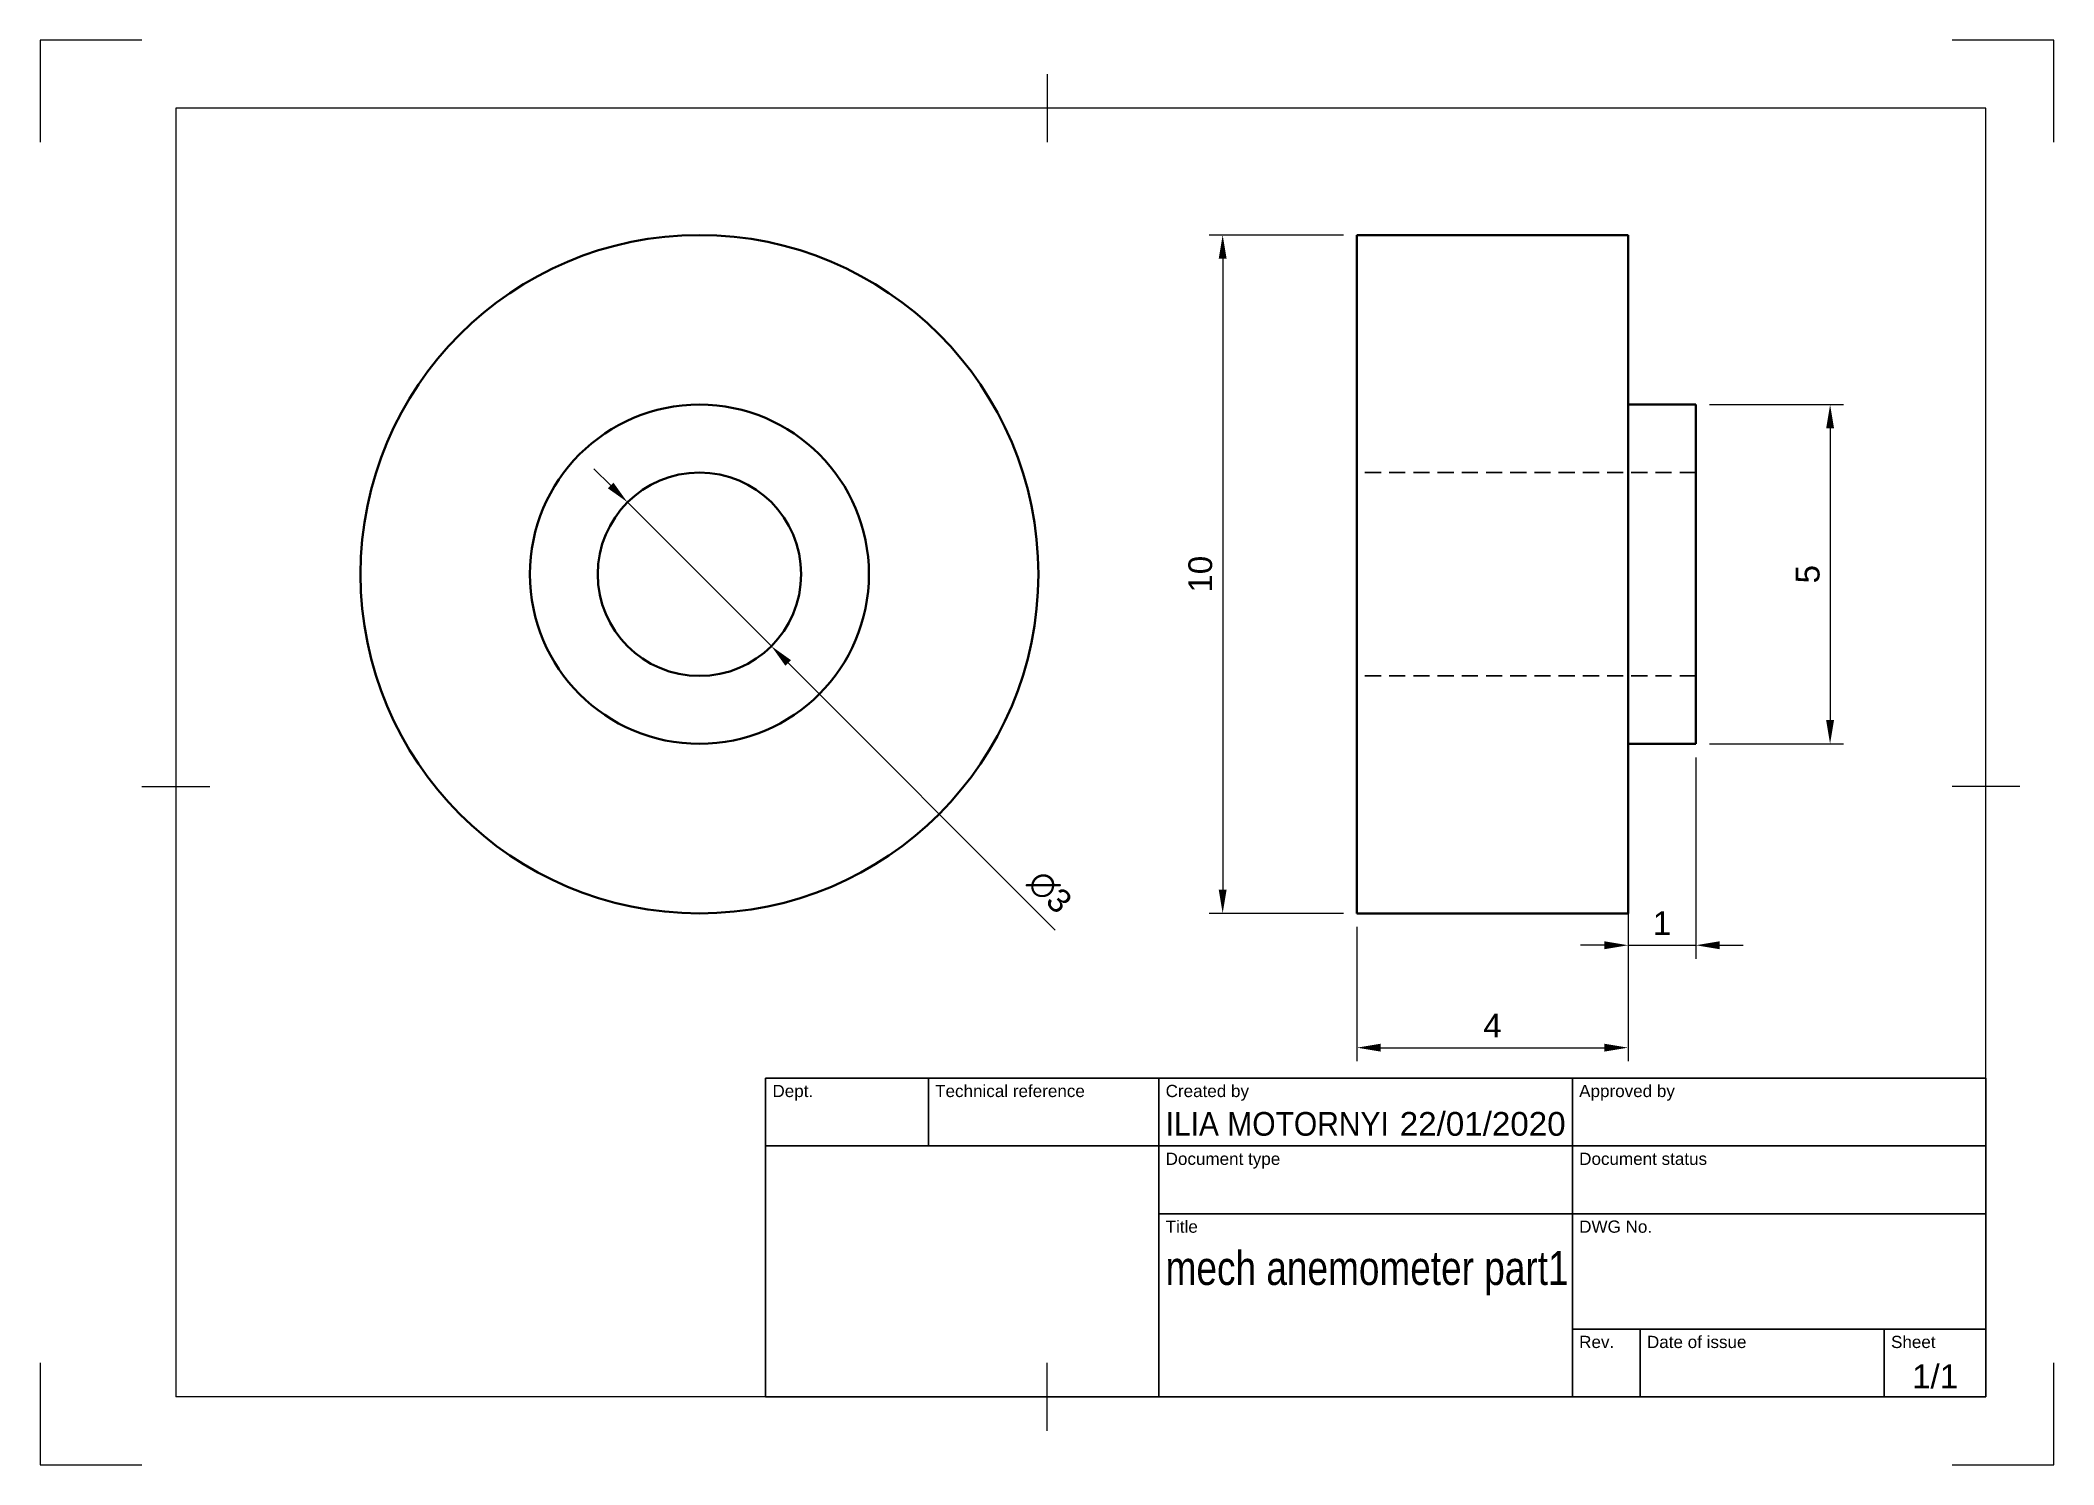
# Model space of a CAD drawing. Header units: millimetres. Extents: x 0 to 297, y 0 to 210.
import ezdxf
from ezdxf.enums import TextEntityAlignment as Align

# ---------------------------------------------------------------- set-up
doc = ezdxf.new("R2010")
doc.units = ezdxf.units.MM
doc.header["$LTSCALE"] = 0.75
doc.linetypes.add('HIDDEN2', pattern=[4.7625, 3.175, -1.5875])
for name, color, linetype, lineweight in [('Border', 7, 'Continuous', 25), ('Dimensions', 7, 'Continuous', 25), ('Hidden', 7, 'HIDDEN2', 35), ('TitleBlock', 7, 'Continuous', 35), ('Visible', 7, 'Continuous', 50)]:
    doc.layers.add(name, color=color, linetype=linetype, lineweight=lineweight)
doc.styles.add('FusionTitle', font='')
doc.styles.get("Standard").update_dxf_attribs({"font": 'arial.ttf'})
doc.styles.get('FusionTitle').set_extended_font_data('Arial Unicode MS')
doc.dimstyles.new('ISO-25', dxfattribs={"dimtxt": 3.5, "dimasz": 3.5, "dimexe": 2, "dimexo": 2, "dimgap": 1.5, "dimtad": 1, "dimzin": 12, "dimdsep": 46, "dimtxsty": 'Standard', "dimcen": 0, "dimclrd": 256, "dimclre": 256, "dimclrt": 256, "dimazin": 3, "dimtp": 0.1, "dimtm": 0.1, "dimtfac": 0.714, "dimtmove": 0, "dimatfit": 3, "dimfxl": 1, "dimtzin": 12, "dimarcsym": 0})

# ---------------------------------------------------------------- blocks, each defined once
blk = doc.blocks.new('ISO_TITLEBLOCK')
at = {"layer": 'TitleBlock'}
for p, q in [((0, 47), (-180, 47)), ((-180, 47), (-180, 0)), ((-156, 37), (-156, 47)), ((-122, 0), (-122, 47)), ((-61, 0), (-61, 47)), ((0, 0), (0, 47)), ((-180, 37), (0, 37)), ((-122, 27), (0, 27)), ((-61, 10), (0, 10)), ((-51, 0), (-51, 10)), ((-15, 0), (-15, 10)), ((-180, 0), (0, 0))]:
    blk.add_line(p, q, dxfattribs=at)
at = {"layer": 'TitleBlock', "style": 'FusionTitle'}
for s, p in [('Dept.', (-179, 46)), ('Technical reference', (-155, 46)), ('Created by', (-121, 46)), ('Approved by', (-60, 46)), ('Document type', (-121, 36)), ('Document status', (-60, 36)), ('Title', (-121, 26)), ('DWG No.', (-60, 26)), ('Rev.', (-60, 9)), ('Date of issue', (-50, 9)), ('Sheet', (-14, 9))]:
    blk.add_text(s, height=1.8, dxfattribs=at).set_placement(p, align=Align.TOP_LEFT)
for tag, p, height in [('DEPT', (-179, 38.5), 3.5), ('TECHNICAL_REFERENCE', (-155, 38.5), 3.5), ('CREATED_BY', (-121, 38.5), 3.5), ('APPROVED_BY', (-60, 38.5), 3.5), ('DOCUMENT_TYPE', (-121, 28.5), 3.5), ('DOCUMENT_STATUS', (-60, 28.5), 3.5), ('TITLE_1', (-121, 16.5), 5), ('TITLE_2', (-121, 9), 5), ('TITLE_3', (-121, 1.5), 5), ('DATE_OF_ISSUE', (-50, 1.5), 3.5)]:
    blk.add_attdef(tag, p, '', height=height, dxfattribs=at)
for tag, p in [('CREATED_DATE', (-62, 38.5)), ('APPROVED_DATE', (-1, 38.5))]:
    blk.add_attdef(tag, text='', height=3.5, dxfattribs=at).set_placement(p, align=Align.RIGHT)
for tag, height, p in [('DRAWING_NUMBER', 5, (-30.5, 16.6)), ('REV', 3.5, (-56, 3.1)), ('SHEET', 3.5, (-7.5, 3.1))]:
    blk.add_attdef(tag, text='', height=height, dxfattribs=at).set_placement(p, align=Align.MIDDLE)
blk = doc.blocks.new('*D10')
at = {"layer": 'Defpoints', "color": 0, "transparency": 16777216}
for p in [(86.620714, 141.88542), (107.840479, 120.67878)]:
    blk.add_point(p, dxfattribs=at)
at = {"layer": 'Dimensions', "lineweight": -2, "transparency": 16777216}
for p, q in [((84.145075, 144.359528), (81.669436, 146.833636)), ((86.620714, 141.88542), (107.840479, 120.67878)), ((149.71574, 78.82942), (110.316118, 118.204672))]:
    blk.add_line(p, q, dxfattribs=at)
at = {"layer": 'Dimensions', "transparency": 16777216}
for points in [[(84.557426, 144.772135), (83.732724, 143.946922), (86.620714, 141.88542)], [(110.72847, 118.617279), (109.903767, 117.792066), (107.840479, 120.67878)]]:
    blk.add_solid(points, dxfattribs=at)
at = {"layer": 'Dimensions', "transparency": 16777216, "insert": (148.889327, 84.440799), "char_height": 3.5, "attachment_point": 5, "rotation": 315.01770473}
blk.add_mtext('∅3', dxfattribs=at)
blk = doc.blocks.new('*D11')
at = {"layer": 'Defpoints', "color": 0, "transparency": 16777216}
for p in [(194.21281, 181.2821), (174.41382, 81.2821), (194.21281, 81.2821)]:
    blk.add_point(p, dxfattribs=at)
at = {"layer": 'Dimensions', "lineweight": -2, "transparency": 16777216}
for p, q in [((192.21281, 181.2821), (172.41382, 181.2821)), ((174.41382, 177.7821), (174.41382, 84.7821)), ((192.21281, 81.2821), (172.41382, 81.2821))]:
    blk.add_line(p, q, dxfattribs=at)
at = {"layer": 'Dimensions', "transparency": 16777216}
for points in [[(173.830486, 177.7821), (174.997153, 177.7821), (174.41382, 181.2821)], [(173.830486, 84.7821), (174.997153, 84.7821), (174.41382, 81.2821)]]:
    blk.add_solid(points, dxfattribs=at)
at = {"layer": 'Dimensions', "transparency": 16777216, "insert": (171.126814, 131.2821), "char_height": 3.5, "attachment_point": 5, "rotation": 90}
blk.add_mtext('10', dxfattribs=at)
blk = doc.blocks.new('*D12')
at = {"layer": 'Defpoints', "color": 0, "transparency": 16777216}
for p in [(244.21281, 156.2821), (244.21281, 106.2821), (264.011799, 106.2821)]:
    blk.add_point(p, dxfattribs=at)
at = {"layer": 'Dimensions', "lineweight": -2, "transparency": 16777216}
for p, q in [((246.21281, 156.2821), (266.011799, 156.2821)), ((264.011799, 152.7821), (264.011799, 109.7821)), ((246.21281, 106.2821), (266.011799, 106.2821))]:
    blk.add_line(p, q, dxfattribs=at)
at = {"layer": 'Dimensions', "transparency": 16777216}
for points in [[(263.428466, 152.7821), (264.595133, 152.7821), (264.011799, 156.2821)], [(263.428466, 109.7821), (264.595133, 109.7821), (264.011799, 106.2821)]]:
    blk.add_solid(points, dxfattribs=at)
at = {"layer": 'Dimensions', "transparency": 16777216, "insert": (260.731956, 131.2821), "char_height": 3.5, "attachment_point": 5, "rotation": 90}
blk.add_mtext('5', dxfattribs=at)
blk = doc.blocks.new('*D13')
at = {"layer": 'Defpoints', "color": 0, "transparency": 16777216}
for p in [(194.21281, 81.2821), (234.21281, 81.2821), (234.21281, 61.48311)]:
    blk.add_point(p, dxfattribs=at)
at = {"layer": 'Dimensions', "lineweight": -2, "transparency": 16777216}
for p, q in [((194.21281, 79.2821), (194.21281, 59.48311)), ((234.21281, 79.2821), (234.21281, 59.48311)), ((197.71281, 61.48311), (230.71281, 61.48311))]:
    blk.add_line(p, q, dxfattribs=at)
at = {"layer": 'Dimensions', "transparency": 16777216}
for points in [[(197.71281, 62.066444), (197.71281, 60.899777), (194.21281, 61.48311)], [(230.71281, 62.066444), (230.71281, 60.899777), (234.21281, 61.48311)]]:
    blk.add_solid(points, dxfattribs=at)
at = {"layer": 'Dimensions', "transparency": 16777216, "insert": (214.21281, 64.73311), "char_height": 3.5, "attachment_point": 5}
blk.add_mtext('4', dxfattribs=at)
blk = doc.blocks.new('*D14')
at = {"layer": 'Defpoints', "color": 0, "transparency": 16777216}
for p in [(234.21281, 106.2821), (244.21281, 106.2821), (244.21281, 76.583615)]:
    blk.add_point(p, dxfattribs=at)
at = {"layer": 'Dimensions', "lineweight": -2, "transparency": 16777216}
for p, q in [((234.21281, 104.2821), (234.21281, 74.583615)), ((244.21281, 104.2821), (244.21281, 74.583615)), ((230.71281, 76.583615), (227.21281, 76.583615)), ((234.21281, 76.583615), (244.21281, 76.583615)), ((247.71281, 76.583615), (251.21281, 76.583615))]:
    blk.add_line(p, q, dxfattribs=at)
at = {"layer": 'Dimensions', "transparency": 16777216}
for points in [[(230.71281, 77.166949), (230.71281, 76.000282), (234.21281, 76.583615)], [(247.71281, 77.166949), (247.71281, 76.000282), (244.21281, 76.583615)]]:
    blk.add_solid(points, dxfattribs=at)
at = {"layer": 'Dimensions', "transparency": 16777216, "insert": (239.21281, 79.840778), "char_height": 3.5, "attachment_point": 5}
blk.add_mtext('1', dxfattribs=at)
blk = doc.blocks.new('ISO_A4(L)_SHEET')
at = {"layer": 'Border'}
for p, q in [((0, 210), (0, 195)), ((15, 210), (0, 210)), ((297, 210), (282, 210)), ((297, 195), (297, 210)), ((148.5, 205), (148.5, 195)), ((287, 200), (20, 200)), ((20, 200), (20, 10)), ((287, 10), (287, 200)), ((15, 100), (25, 100)), ((292, 100), (282, 100)), ((0, 15), (0, 0)), ((148.5, 5), (148.5, 15)), ((297, 0), (297, 15)), ((287, 10), (20, 10)), ((0, 0), (15, 0)), ((282, 0), (297, 0))]:
    blk.add_line(p, q, dxfattribs=at)

msp = doc.modelspace()

# ---------------------------------------------------------------- linework, layer by layer
at = {"layer": 'Hidden', "extrusion": (0, 1, 0)}
for p, q in [((244.21281, 146.2821), (194.21281, 146.2821)), ((244.21281, 116.2821), (194.21281, 116.2821))]:
    msp.add_line(p, q, dxfattribs=at)
at = {"layer": 'Visible', "extrusion": (0, 1, 0)}
for p, q in [((234.21281, 181.2821), (194.21281, 181.2821)), ((234.21281, 156.2821), (244.21281, 156.2821)), ((234.21281, 106.2821), (244.21281, 106.2821)), ((234.21281, 81.2821), (194.21281, 81.2821))]:
    msp.add_line(p, q, dxfattribs=at)
at = {"layer": 'Visible'}
for centre, radius in [((97.230597, 131.2821, 15), 50), ((97.230597, 131.2821, 25), 25)]:
    msp.add_circle(centre, radius, dxfattribs=at)
at = {"layer": 'Visible', "extrusion": (1e-16, -2e-16, -1)}
msp.add_circle((-97.230597, 131.2821, -25), 15, dxfattribs=at)
at = {"layer": 'Visible', "extrusion": (-1, -2e-16, -2.969e-13)}
msp.add_arc((-131.2821, 0, -194.21281), 50, 0, 180, dxfattribs=at)
at = {"layer": 'Visible', "extrusion": (1, 2e-16, 2.969e-13)}
for centre, radius in [((131.2821, 0, 234.21281), 50), ((131.2821, 0, 244.21281), 25)]:
    msp.add_arc(centre, radius, 0, 180, dxfattribs=at)

# ---------------------------------------------------------------- block references
at = {"layer": 'Border'}
msp.add_blockref('ISO_A4(L)_SHEET', (0, 0), dxfattribs=at)
at = {"layer": 'TitleBlock'}
ref = msp.add_blockref('ISO_TITLEBLOCK', (287, 10), dxfattribs=at)
ref.add_attrib('CREATED_DATE', '22/01/2020', dxfattribs={"height": 3.5, "style": 'FusionTitle'}).set_placement((225, 48.5), align=Align.RIGHT)
ref.add_attrib('SHEET', '1/1', dxfattribs={"height": 3.5, "style": 'FusionTitle'}).set_placement((279.5, 13.1), align=Align.MIDDLE)
ref.add_attrib('TITLE_1', 'mech anemometer part1', (166, 26.5), dxfattribs={"height": 5, "style": 'FusionTitle', "width": 0.781138})
ref.add_attrib('CREATED_BY', 'ILIA MOTORNYI', (166, 48.5), dxfattribs={"height": 3.5, "style": 'FusionTitle', "width": 0.904456})

# ---------------------------------------------------------------- dimensions: what is measured, and where the dimension line sits
at = {"layer": 'Dimensions'}
dim = msp.add_linear_dim(base=(174.41382, 81.2821), p1=(194.21281, 181.2821), p2=(194.21281, 81.2821), angle=270, dimstyle='ISO-25', override={"dimlfac": 0.1, "dimclrd": 256, "dimclre": 256}, dxfattribs=at)
dim.commit()
dim.dimension.update_dxf_attribs({"geometry": '*D11', "text_midpoint": (171.126814, 131.2821)})
for p1, p2, distance, picture, middle in [((244.21281, 156.2821), (244.21281, 106.2821), 19.798989, '*D12', (260.731956, 131.2821)), ((234.21281, 106.2821), (244.21281, 106.2821), -29.698485, '*D14', (239.21281, 79.840778)), ((194.21281, 81.2821), (234.21281, 81.2821), -19.79899, '*D13', (214.21281, 64.73311))]:
    dim = msp.add_aligned_dim(p1=p1, p2=p2, distance=distance, dimstyle='ISO-25', override={"dimlfac": 0.1, "dimclrd": 256, "dimclre": 256}, dxfattribs=at)
    dim.commit()
    dim.dimension.update_dxf_attribs({"geometry": picture, "text_midpoint": middle})
dim = msp.add_diameter_dim_2p(p1=(86.620714, 141.88542), p2=(107.840479, 120.67878), dimstyle='ISO-25', override={"dimlfac": 0.1}, dxfattribs=at)
dim.commit()
dim.dimension.update_dxf_attribs({"geometry": '*D10', "text_midpoint": (146.496589, 82.04658), "dimtype": 163})

doc.saveas('drawing.dxf')
